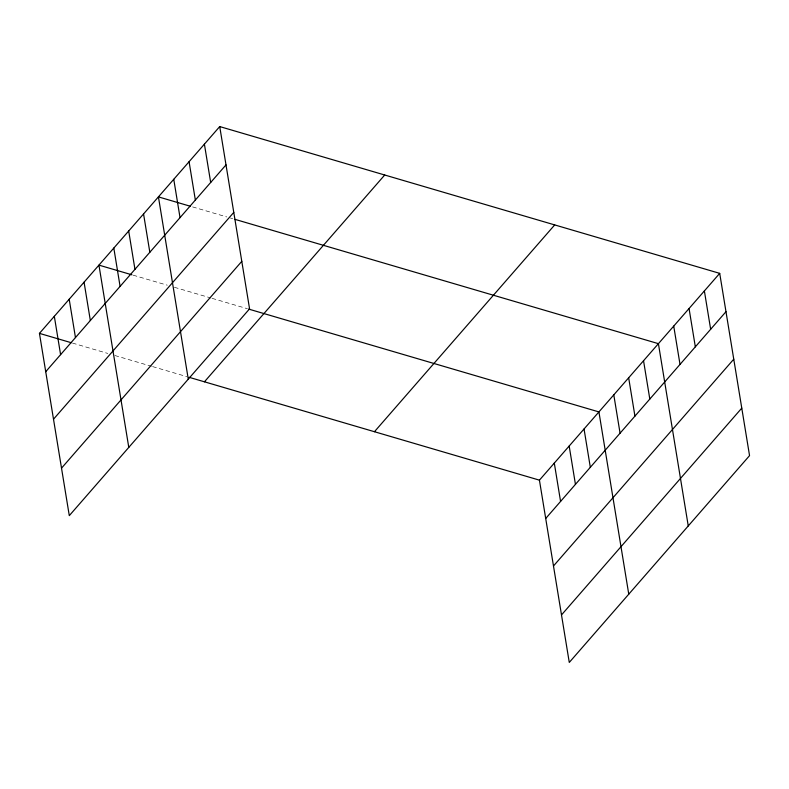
<?xml version="1.0" encoding="UTF-8"?>
<svg xmlns="http://www.w3.org/2000/svg" width="789" height="789" viewBox="0 0 789 789"><rect width="100%" height="100%" fill="white"/><g stroke="black" fill="none" stroke-linecap="round" stroke-linejoin="round"><path stroke-width="0.59" stroke-dasharray="3.94 2.96" d="M192.605 206.915L226.788 216.945M230.319 217.991L232.676 218.681M133.114 275.164L167.298 285.194M174.369 287.275L210.9 297.995M212.083 298.341L247.43 308.726M72.45 343.057L107.807 353.442M114.878 355.514L151.409 366.244M152.593 366.589L186.766 376.619"/><path stroke-width="1.18" d="M219.727 126.565L249.571 308.844L69.294 515.641L39.45 333.372L219.727 126.565L719.706 273.359L749.55 455.628L569.273 662.435L539.429 480.156L719.706 273.359M45.723 371.698L225.999 164.901M53.504 419.206L233.781 212.399M61.522 468.143L241.799 261.337M204.44 381.807L384.716 175.01M374.44 431.721L554.706 224.914M545.702 518.491L725.979 311.685M553.484 565.989L733.76 359.192M561.502 614.927L741.768 408.13M190.248 206.225L158.431 196.885L188.275 379.154M235.033 219.372L658.411 343.669L688.255 525.938M131.941 274.819L98.941 265.124L128.785 447.402M248.614 309.071L598.92 411.917L628.764 594.186M39.45 333.372L71.266 342.712M189.123 377.31L539.429 480.156M704.38 290.934L710.652 329.269M689.053 308.519L695.336 346.844M673.727 326.094L680.01 364.419M643.538 360.731L649.811 399.066M628.665 377.793L634.938 416.128M613.793 394.855L620.065 433.181M584.047 428.979L590.32 467.305M569.175 446.041L575.447 484.367M554.302 463.104L560.575 501.429M204.4 144.15L210.683 182.476M189.074 161.725L195.356 200.051M173.758 179.3L180.03 217.636M143.559 213.947L149.831 252.273M128.686 230.999L134.958 269.335M113.813 248.062L120.086 286.397M84.068 282.186L90.34 320.521M69.195 299.248L75.468 337.584M54.323 316.31L60.595 354.646"/></g></svg>
